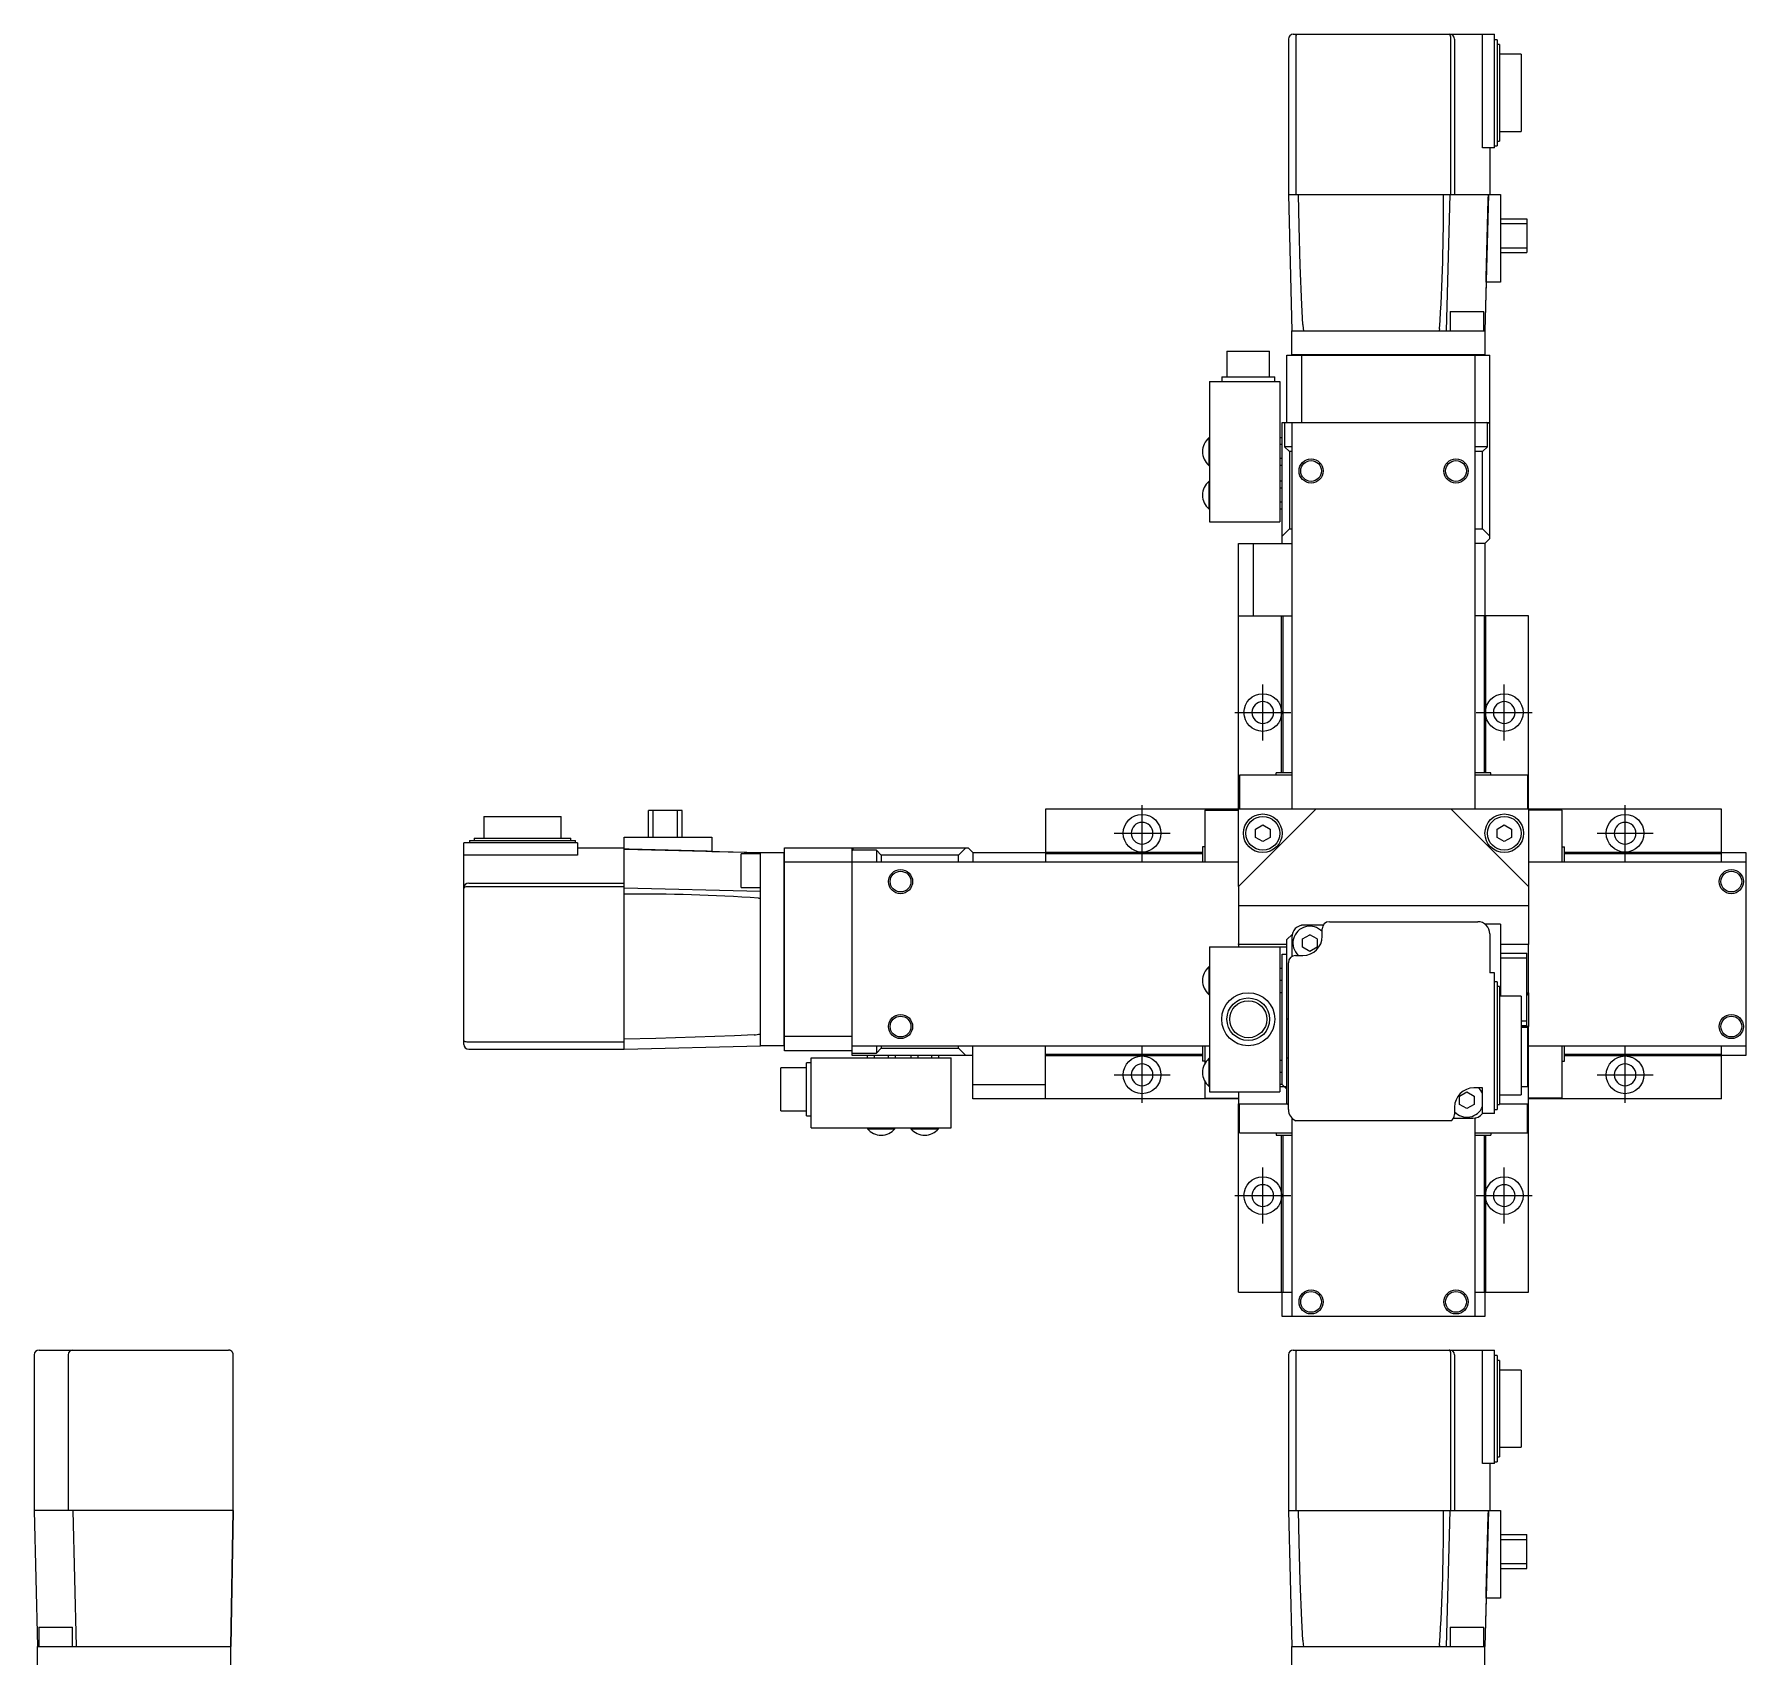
# Model space of a CAD drawing. Extents: x 0 to 1084, y -8 to 896.
# Drawn here: x 183.7 to 538.1, y 560.2 to 896.1 of the extents above; entities that cross this region are included whole.
import ezdxf

# ---------------------------------------------------------------- set-up
doc = ezdxf.new("R2010")
doc.units = 0
doc.header["$LTSCALE"] = 0.5
doc.linetypes.add('CENTER', pattern=[50.8, 31.75, -6.35, 6.35, -6.35])
doc.layers.add('MSM_CENTER', color=1, linetype='CENTER')
doc.layers.add('MSM_CONTINUOUS', color=7, linetype='CONTINUOUS')

msp = doc.modelspace()

# ---------------------------------------------------------------- linework, layer by layer
at = {"layer": 'MSM_CENTER'}
for p, q in [((438.06, 749.87), (438.06, 761.47)), ((488.06, 749.87), (488.06, 761.47)), ((432.26, 755.67), (443.86, 755.67)), ((482.26, 755.67), (493.86, 755.67)), ((413.06, 724.87), (413.06, 736.47)), ((513.06, 724.87), (513.06, 736.47)), ((407.26, 730.67), (418.86, 730.67)), ((507.26, 730.67), (518.86, 730.67)), ((413.06, 674.87), (413.06, 686.47)), ((513.06, 674.87), (513.06, 686.47)), ((407.26, 680.67), (418.86, 680.67)), ((507.26, 680.67), (518.86, 680.67)), ((438.06, 649.87), (438.06, 661.47)), ((488.06, 649.87), (488.06, 661.47)), ((432.26, 655.67), (443.86, 655.67)), ((482.26, 655.67), (493.86, 655.67))]:
    msp.add_line(p, q, dxfattribs=at)
at = {"layer": 'MSM_CONTINUOUS'}
for p, q in [((443.36, 895.07), (443.36, 862.87)), ((444.36, 896.07), (486.06, 896.07)), ((444.88, 895.07), (444.88, 862.87)), ((444.97, 895.91), (445.02, 896.01)), ((445.02, 896.01), (445.1, 896.07)), ((445.1, 896.07), (445.11, 896.07)), ((476.75, 896.05), (476.66, 896.07)), ((476.83, 895.98), (476.75, 896.05)), ((476.88, 895.88), (476.83, 895.98)), ((477, 862.87), (477, 895.07)), ((477.76, 895.07), (477.76, 862.87)), ((483.56, 872.57), (483.56, 896.07)), ((486.06, 872.57), (486.06, 896.07)), ((486.56, 894.92), (486.06, 894.92)), ((486.56, 894.92), (486.56, 872.94)), ((487.06, 893.92), (486.56, 893.92)), ((487.06, 893.92), (487.06, 873.94)), ((491.56, 891.92), (487.06, 891.92)), ((491.56, 891.92), (491.56, 875.94)), ((487.06, 875.94), (491.56, 875.94)), ((486.06, 872.57), (483.56, 872.57)), ((485.06, 872.57), (485.06, 862.87)), ((486.06, 872.94), (486.56, 872.94)), ((486.56, 873.94), (487.06, 873.94)), ((443.36, 862.87), (444.06, 834.67)), ((443.36, 862.87), (487.26, 862.87)), ((445.6, 856.32), (445.44, 862.87)), ((476.76, 862.87), (476.06, 834.67)), ((484.76, 862.87), (484.06, 834.67)), ((484.33, 845.72), (484.73, 861.87)), ((484.73, 861.87), (484.76, 862.87)), ((487.26, 862.87), (487.26, 844.72)), ((487.26, 857.87), (492.76, 857.87)), ((492.76, 857.87), (492.76, 850.87)), ((445.82, 848.19), (445.6, 856.32)), ((487.26, 856.87), (492.76, 856.87)), ((487.26, 851.87), (492.76, 851.87)), ((487.26, 850.87), (492.76, 850.87)), ((446.11, 840.06), (445.82, 848.19)), ((484.3, 844.72), (484.06, 834.67)), ((484.3, 844.72), (484.33, 845.72)), ((487.26, 844.72), (484.3, 844.72)), ((446.34, 836), (446.11, 840.06)), ((476.82, 838.67), (483.82, 838.67)), ((476.82, 838.67), (476.82, 834.67)), ((483.82, 834.67), (483.82, 838.67)), ((444.06, 834.67), (484.06, 834.67)), ((444.06, 829.77), (444.06, 834.67)), ((446.56, 834.67), (446.5, 834.77)), ((474.57, 834.69), (474.56, 834.67)), ((474.6, 834.79), (474.57, 834.69)), ((474.63, 834.94), (474.6, 834.79)), ((474.65, 835.07), (474.63, 834.94)), ((484.06, 834.67), (484.06, 829.77)), ((430.63, 830.47), (439.48, 830.47)), ((430.63, 830.47), (430.63, 825.17)), ((439.48, 825.17), (439.48, 830.47)), ((443.06, 815.67), (443.06, 829.67)), ((443.06, 829.67), (485.06, 829.67)), ((444.06, 829.77), (484.06, 829.77)), ((444.06, 829.77), (444.16, 829.67)), ((446.06, 829.67), (446.06, 815.67)), ((482.06, 735.67), (482.06, 829.67)), ((483.96, 829.67), (484.06, 829.77)), ((485.06, 815.67), (485.06, 829.67)), ((427.06, 824.17), (427.06, 795.17)), ((427.06, 824.17), (441.56, 824.17)), ((429.56, 825.17), (440.56, 825.17)), ((429.56, 825.17), (429.56, 824.17)), ((440.56, 824.17), (440.56, 825.17)), ((441.56, 824.17), (441.56, 795.17)), ((442.06, 790.67), (442.06, 815.67)), ((442.06, 815.67), (485.06, 815.67)), ((442.56, 815.67), (442.56, 810.67)), ((444.06, 815.67), (444.06, 735.67)), ((484.56, 815.57), (484.41, 815.67)), ((484.56, 810.67), (484.56, 815.57)), ((485.06, 815.57), (484.56, 815.57)), ((484.96, 815.67), (485.06, 815.57)), ((485.06, 791.67), (485.06, 815.57)), ((427.06, 812.52), (426.9, 812.52)), ((426.9, 812.52), (426.9, 806.82)), ((442.06, 812.56), (441.56, 812.56)), ((442.06, 811.12), (441.56, 811.12)), ((442.06, 808.23), (441.56, 808.23)), ((442.56, 810.67), (443.56, 809.67)), ((444.06, 810.67), (442.56, 810.67)), ((443.56, 809.67), (443.56, 793.67)), ((444.06, 809.67), (443.56, 809.67)), ((484.56, 810.67), (482.06, 810.67)), ((483.56, 809.67), (482.06, 809.67)), ((483.56, 809.67), (484.56, 810.67)), ((483.56, 793.67), (483.56, 809.67)), ((426.9, 806.82), (427.06, 806.82)), ((442.06, 806.79), (441.56, 806.79)), ((427.06, 803.52), (426.9, 803.52)), ((426.9, 803.52), (426.9, 797.82)), ((442.06, 803.56), (441.56, 803.56)), ((442.06, 802.12), (441.56, 802.12)), ((426.9, 797.82), (427.06, 797.82)), ((442.06, 799.23), (441.56, 799.23)), ((442.06, 797.79), (441.56, 797.79)), ((427.06, 795.17), (441.56, 795.17)), ((433.06, 790.67), (444.06, 790.67)), ((433.06, 735.67), (433.06, 790.67)), ((436.06, 790.67), (436.06, 775.67)), ((442.06, 792.17), (443.56, 793.67)), ((443.56, 793.67), (444.06, 793.67)), ((482.06, 793.67), (483.56, 793.67)), ((484.06, 790.67), (482.06, 790.67)), ((483.56, 793.67), (485.06, 792.17)), ((484.06, 790.67), (485.06, 791.67)), ((484.06, 790.67), (484.06, 775.67)), ((433.06, 775.67), (444.06, 775.67)), ((441.96, 743.17), (441.96, 775.67)), ((442.26, 743.17), (442.26, 775.67)), ((493.06, 775.67), (482.06, 775.67)), ((483.86, 775.67), (483.86, 743.17)), ((484.16, 775.67), (484.16, 743.17)), ((493.06, 735.67), (493.06, 775.67)), ((433.26, 742.67), (433.26, 735.67)), ((444.06, 742.67), (433.26, 742.67)), ((440.86, 742.67), (440.86, 743.17)), ((444.06, 743.17), (440.86, 743.17)), ((485.26, 743.17), (482.06, 743.17)), ((492.86, 742.67), (482.06, 742.67)), ((485.26, 742.67), (485.26, 743.17)), ((492.86, 742.67), (492.86, 735.67)), ((492.86, 742.67), (492.86, 735.67)), ((276.8, 734.17), (292.79, 734.17)), ((276.8, 734.17), (276.8, 729.67)), ((292.79, 729.67), (292.79, 734.17)), ((317.86, 735.37), (310.86, 735.37)), ((310.86, 729.87), (310.86, 735.37)), ((311.86, 729.87), (311.86, 735.37)), ((316.86, 729.87), (316.86, 735.37)), ((317.86, 729.87), (317.86, 735.37)), ((493.06, 735.67), (393.06, 735.67)), ((393.06, 735.67), (393.06, 724.67)), ((426.06, 735.47), (426.06, 724.67)), ((426.06, 735.47), (433.06, 735.47)), ((433.06, 719.67), (449.06, 735.67)), ((433.06, 719.67), (433.06, 735.67)), ((477.06, 735.67), (493.06, 719.67)), ((477.16, 735.57), (477.06, 735.67)), ((477.16, 735.57), (493.06, 719.67)), ((493.06, 735.67), (493.06, 707.67)), ((533.06, 735.67), (493.06, 735.67)), ((500.06, 735.47), (493.06, 735.47)), ((500.06, 724.67), (500.06, 735.47)), ((533.06, 724.67), (533.06, 735.67)), ((436.56, 731.54), (438.06, 732.41)), ((436.56, 729.81), (436.56, 731.54)), ((438.06, 732.41), (439.56, 731.54)), ((439.56, 731.54), (439.56, 729.81)), ((486.56, 731.54), (488.06, 732.41)), ((486.56, 729.81), (486.56, 731.54)), ((488.06, 732.41), (489.56, 731.54)), ((489.56, 731.54), (489.56, 729.81)), ((272.66, 686.97), (272.66, 728.67)), ((296.16, 728.67), (272.66, 728.67)), ((273.8, 729.17), (295.79, 729.17)), ((273.8, 729.17), (273.8, 728.67)), ((274.8, 729.67), (294.79, 729.67)), ((274.8, 729.67), (274.8, 729.17)), ((294.79, 729.17), (294.79, 729.67)), ((295.79, 728.67), (295.79, 729.17)), ((296.16, 728.67), (296.16, 726.17)), ((296.16, 727.67), (305.86, 727.67)), ((305.86, 685.97), (305.86, 729.87)), ((305.86, 729.87), (324.01, 729.87)), ((305.86, 727.37), (334.06, 726.67)), ((306.86, 727.35), (305.86, 727.37)), ((323.01, 726.95), (306.86, 727.35)), ((324.01, 726.92), (323.01, 726.95)), ((324.01, 729.87), (324.01, 726.92)), ((324.01, 726.92), (334.06, 726.67)), ((330.06, 719.44), (330.06, 726.44)), ((334.06, 726.44), (330.06, 726.44)), ((334.06, 686.67), (334.06, 726.67)), ((334.06, 726.67), (338.96, 726.67)), ((338.96, 686.67), (338.96, 726.67)), ((339.06, 726.57), (338.96, 726.67)), ((339.06, 685.67), (339.06, 727.67)), ((339.06, 727.67), (353.06, 727.67)), ((353.06, 684.67), (353.06, 727.67)), ((353.06, 727.57), (353.16, 727.67)), ((353.16, 727.17), (353.06, 727.03)), ((353.16, 727.67), (353.16, 727.17)), ((353.16, 727.67), (377.06, 727.67)), ((358.06, 727.17), (353.16, 727.17)), ((359.06, 726.17), (358.06, 727.17)), ((358.06, 727.17), (358.06, 724.67)), ((375.06, 726.17), (376.56, 727.67)), ((378.06, 726.67), (377.06, 727.67)), ((378.06, 726.67), (378.06, 724.67)), ((378.06, 726.67), (393.06, 726.67)), ((393.06, 726.77), (425.56, 726.77)), ((393.06, 726.47), (425.56, 726.47)), ((426.06, 727.87), (425.56, 727.87)), ((425.56, 727.87), (425.56, 724.67)), ((438.06, 728.94), (436.56, 729.81)), ((439.56, 729.81), (438.06, 728.94)), ((488.06, 728.94), (486.56, 729.81)), ((489.56, 729.81), (488.06, 728.94)), ((500.06, 727.87), (500.56, 727.87)), ((500.56, 724.67), (500.56, 727.87)), ((500.56, 726.77), (533.06, 726.77)), ((500.56, 726.47), (533.06, 726.47)), ((533.06, 726.67), (538.06, 726.67)), ((538.06, 726.67), (538.06, 684.67)), ((296.16, 726.17), (272.66, 726.17)), ((433.06, 724.67), (339.06, 724.67)), ((375.06, 726.17), (359.06, 726.17)), ((359.06, 726.17), (359.06, 724.67)), ((375.06, 724.67), (375.06, 726.17)), ((538.06, 724.67), (493.06, 724.67)), ((272.68, 719.36), (272.66, 719.27)), ((272.75, 719.45), (272.68, 719.36)), ((272.85, 719.5), (272.75, 719.45)), ((273.66, 720.37), (305.86, 720.37)), ((305.86, 719.62), (273.66, 719.62)), ((305.86, 719.37), (334.06, 718.67)), ((330.06, 719.44), (334.06, 719.44)), ((433.06, 719.87), (433.16, 719.87)), ((433.06, 719.67), (433.06, 707.77)), ((433.16, 719.87), (433.16, 719.77)), ((493.06, 719.77), (492.96, 719.77)), ((493.06, 719.67), (493.06, 707.77)), ((333.66, 717.27), (333.79, 717.25)), ((333.79, 717.25), (333.94, 717.22)), ((333.94, 717.22), (334.04, 717.19)), ((334.04, 717.19), (334.06, 717.17)), ((493.06, 715.67), (433.06, 715.67)), ((451.86, 712.37), (482.56, 712.37)), ((443.06, 708.67), (444.12, 709.74)), ((444.06, 709.17), (444.06, 705.14)), ((445.99, 711.61), (446.06, 711.67)), ((446.29, 708.8), (447.79, 709.67)), ((446.29, 707.07), (446.29, 708.8)), ((450.59, 711.67), (446.56, 711.67)), ((449.29, 708.8), (447.79, 709.67)), ((449.29, 708.8), (449.29, 707.07)), ((450.36, 709.37), (450.36, 710.87)), ((487.26, 711.87), (484.06, 711.87)), ((485.06, 709.87), (485.06, 701.77)), ((487.26, 711.87), (487.26, 696.94)), ((427.06, 707.17), (427.06, 677.17)), ((427.06, 707.17), (443.06, 707.17)), ((433.06, 707.77), (433.16, 707.67)), ((433.06, 707.67), (433.06, 707.77)), ((433.06, 707.67), (433.06, 707.17)), ((443.06, 707.67), (433.06, 707.67)), ((441.56, 707.17), (441.56, 677.17)), ((442.06, 678.67), (442.06, 705.67)), ((442.06, 705.67), (443.06, 705.67)), ((443.06, 705.57), (442.06, 705.57)), ((443.06, 674.67), (443.06, 708.67)), ((444.86, 705.37), (446.36, 705.37)), ((447.79, 706.2), (446.29, 707.07)), ((449.29, 707.07), (447.79, 706.2)), ((493.06, 707.67), (487.26, 707.67)), ((487.26, 705.87), (492.76, 705.87)), ((492.76, 690.87), (492.76, 705.87)), ((492.96, 707.67), (493.06, 707.77)), ((493.06, 707.77), (492.96, 707.67)), ((493.06, 697.67), (493.06, 707.67)), ((427.06, 703.02), (426.9, 703.02)), ((426.9, 703.02), (426.9, 697.32)), ((442.06, 702.67), (441.56, 702.67)), ((443.36, 673.47), (443.36, 703.87)), ((486.06, 701.77), (485.06, 701.77)), ((486.06, 672.67), (486.06, 701.77)), ((487.26, 704.87), (492.76, 704.87)), ((442.06, 700.17), (441.56, 700.17)), ((486.56, 699.94), (486.06, 699.94)), ((486.56, 699.94), (486.56, 673.5)), ((487.06, 698.94), (486.56, 698.94)), ((487.06, 698.94), (487.06, 674.5)), ((426.9, 697.32), (427.06, 697.32)), ((442.06, 697.67), (441.56, 697.67)), ((491.56, 696.94), (487.06, 696.94)), ((491.56, 696.94), (491.56, 676.5)), ((492.76, 697.67), (493.06, 697.67)), ((492.96, 697.17), (492.96, 697.67)), ((493.06, 697.17), (492.96, 697.17)), ((493.06, 697.67), (493.06, 690.67)), ((443.36, 692.17), (443.06, 692.17)), ((491.56, 691.87), (492.76, 691.87)), ((272.66, 687.71), (272.66, 687.73)), ((272.72, 687.63), (272.66, 687.71)), ((272.82, 687.59), (272.72, 687.63)), ((273.66, 687.49), (305.86, 687.49)), ((312.4, 688.22), (305.86, 688.06)), ((320.54, 688.44), (312.4, 688.22)), ((328.67, 688.73), (320.54, 688.44)), ((332.73, 688.96), (328.67, 688.73)), ((334.06, 689.17), (333.96, 689.12)), ((339.06, 688.67), (353.06, 688.67)), ((491.56, 690.87), (492.76, 690.87)), ((493.06, 690.67), (491.56, 690.67)), ((491.56, 690.57), (492.86, 690.57)), ((492.86, 690.57), (492.86, 678.17)), ((493.06, 674.67), (493.06, 690.67)), ((273.66, 685.97), (305.86, 685.97)), ((305.86, 685.97), (334.06, 686.67)), ((338.96, 686.67), (334.06, 686.67)), ((338.96, 686.67), (339.06, 686.77)), ((353.06, 685.67), (339.06, 685.67)), ((344.56, 669.67), (344.56, 684.17)), ((344.56, 684.17), (373.56, 684.17)), ((353.06, 686.67), (427.06, 686.67)), ((353.06, 685.17), (358.06, 685.17)), ((378.06, 684.67), (353.06, 684.67)), ((356.17, 684.67), (356.17, 684.17)), ((357.61, 684.67), (357.61, 684.17)), ((358.06, 686.67), (358.06, 685.17)), ((358.06, 685.17), (359.06, 686.17)), ((359.06, 686.67), (359.06, 686.17)), ((359.06, 686.17), (375.06, 686.17)), ((360.5, 684.67), (360.5, 684.17)), ((361.94, 684.67), (361.94, 684.17)), ((365.17, 684.67), (365.17, 684.17)), ((366.61, 684.67), (366.61, 684.17)), ((369.5, 684.67), (369.5, 684.17)), ((370.94, 684.67), (370.94, 684.17)), ((373.56, 669.67), (373.56, 684.17)), ((375.06, 686.17), (375.06, 686.67)), ((376.56, 684.67), (375.06, 686.17)), ((378.06, 675.67), (378.06, 686.67)), ((393.06, 675.67), (393.06, 686.67)), ((425.56, 684.87), (393.06, 684.87)), ((425.56, 684.57), (393.06, 684.57)), ((425.56, 686.67), (425.56, 683.47)), ((426.06, 686.67), (426.06, 683.03)), ((427.06, 684.02), (426.9, 684.02)), ((426.9, 684.02), (426.9, 678.32)), ((443.06, 684.17), (443.36, 684.17)), ((493.06, 686.67), (538.06, 686.67)), ((500.06, 675.87), (500.06, 686.67)), ((500.56, 683.47), (500.56, 686.67)), ((533.06, 684.87), (500.56, 684.87)), ((533.06, 684.57), (500.56, 684.57)), ((533.06, 675.67), (533.06, 686.67)), ((538.06, 684.67), (533.06, 684.67)), ((343.56, 682.1), (338.26, 682.1)), ((338.26, 673.25), (338.26, 682.1)), ((344.56, 683.17), (343.56, 683.17)), ((343.56, 672.17), (343.56, 683.17)), ((426.06, 683.47), (425.56, 683.47)), ((442.06, 683.67), (441.56, 683.67)), ((442.06, 681.17), (441.56, 681.17)), ((500.06, 683.47), (500.56, 683.47)), ((378.06, 678.67), (393.06, 678.67)), ((426.06, 679.32), (426.06, 675.87)), ((426.9, 678.32), (427.06, 678.32)), ((427.06, 677.17), (441.56, 677.17)), ((433.06, 677.17), (433.06, 674.67)), ((442.06, 678.67), (441.56, 678.67)), ((442.56, 678.17), (441.56, 678.17)), ((442.06, 678.67), (443.06, 677.67)), ((442.06, 678.67), (442.56, 678.17)), ((443.06, 678.17), (442.56, 678.17)), ((442.56, 678.17), (443.06, 677.67)), ((478.82, 676.28), (480.32, 677.14)), ((480.32, 677.14), (481.82, 676.28)), ((483.56, 677.97), (481.76, 677.97)), ((483.56, 672.67), (483.56, 677.97)), ((492.86, 678.17), (491.56, 678.17)), ((433.06, 675.67), (378.06, 675.67)), ((426.06, 675.87), (433.06, 675.87)), ((433.06, 674.67), (443.06, 674.67)), ((433.06, 635.67), (433.06, 674.67)), ((433.26, 668.67), (433.26, 674.67)), ((443.36, 674.37), (443.06, 674.67)), ((477.76, 673.97), (477.76, 672.47)), ((478.82, 674.54), (478.82, 676.28)), ((480.32, 673.68), (478.82, 674.54)), ((481.82, 674.54), (480.32, 673.68)), ((481.82, 676.28), (481.82, 674.54)), ((486.06, 673.5), (486.56, 673.5)), ((486.56, 674.5), (487.06, 674.5)), ((487.06, 676.5), (491.56, 676.5)), ((487.06, 674.67), (493.06, 674.67)), ((492.86, 668.67), (492.86, 674.67)), ((492.86, 668.67), (492.86, 674.67)), ((500.06, 675.87), (493.06, 675.87)), ((533.06, 675.67), (493.06, 675.67)), ((493.06, 635.67), (493.06, 674.67)), ((338.26, 673.25), (343.56, 673.25)), ((343.56, 672.17), (344.56, 672.17)), ((444.06, 671.74), (444.06, 630.67)), ((477, 671.17), (444.88, 671.17)), ((477.52, 671.67), (481.56, 671.67)), ((482.06, 671.67), (482.12, 671.74)), ((482.06, 630.67), (482.06, 671.67)), ((486.06, 672.67), (483.56, 672.67)), ((344.56, 669.67), (373.56, 669.67)), ((356.21, 669.67), (356.21, 669.51)), ((356.21, 669.51), (361.91, 669.51)), ((361.91, 669.51), (361.91, 669.67)), ((365.21, 669.67), (365.21, 669.51)), ((365.21, 669.51), (370.91, 669.51)), ((370.91, 669.51), (370.91, 669.67)), ((433.26, 668.67), (444.06, 668.67)), ((440.86, 668.67), (440.86, 668.17)), ((440.86, 668.17), (444.06, 668.17)), ((441.96, 635.67), (441.96, 668.17)), ((442.26, 635.67), (442.26, 668.17)), ((482.06, 668.67), (492.86, 668.67)), ((482.06, 668.17), (485.26, 668.17)), ((483.86, 668.17), (483.86, 635.67)), ((484.16, 668.17), (484.16, 635.67)), ((485.26, 668.67), (485.26, 668.17)), ((485.26, 668.67), (485.26, 668.17)), ((433.06, 635.67), (444.06, 635.67)), ((442.06, 630.67), (442.06, 635.67)), ((482.06, 635.67), (493.06, 635.67)), ((484.06, 635.67), (484.06, 630.67)), ((484.06, 630.67), (442.06, 630.67)), ((184.7, 623.71), (223.9, 623.71)), ((223.91, 623.71), (223.9, 623.71)), ((223.94, 623.71), (223.91, 623.71)), ((223.97, 623.71), (223.94, 623.71)), ((224, 623.71), (223.97, 623.71)), ((224.03, 623.7), (224, 623.71)), ((224.06, 623.7), (224.03, 623.7)), ((224.09, 623.69), (224.06, 623.7)), ((224.11, 623.69), (224.09, 623.69)), ((224.14, 623.68), (224.11, 623.69)), ((224.18, 623.67), (224.14, 623.68)), ((224.22, 623.66), (224.18, 623.67)), ((444.36, 623.71), (486.06, 623.71)), ((445.02, 623.64), (445.1, 623.71)), ((445.1, 623.71), (445.11, 623.71)), ((476.75, 623.69), (476.66, 623.71)), ((476.83, 623.62), (476.75, 623.69)), ((483.56, 600.21), (483.56, 623.71)), ((486.06, 600.21), (486.06, 623.71)), ((183.7, 622.71), (183.7, 590.51)), ((190.7, 622.71), (190.7, 590.51)), ((224.26, 623.64), (224.22, 623.66)), ((224.3, 623.63), (224.26, 623.64)), ((224.34, 623.61), (224.3, 623.63)), ((224.38, 623.59), (224.34, 623.61)), ((224.41, 623.57), (224.38, 623.59)), ((224.45, 623.55), (224.41, 623.57)), ((224.47, 623.53), (224.45, 623.55)), ((224.5, 623.51), (224.47, 623.53)), ((224.53, 623.49), (224.5, 623.51)), ((224.55, 623.47), (224.53, 623.49)), ((224.58, 623.45), (224.55, 623.47)), ((224.6, 623.42), (224.58, 623.45)), ((224.62, 623.4), (224.6, 623.42)), ((224.65, 623.38), (224.62, 623.4)), ((224.67, 623.35), (224.65, 623.38)), ((224.69, 623.33), (224.67, 623.35)), ((224.71, 623.3), (224.69, 623.33)), ((224.73, 623.27), (224.71, 623.3)), ((224.75, 623.24), (224.73, 623.27)), ((224.76, 623.22), (224.75, 623.24)), ((224.78, 623.19), (224.76, 623.22)), ((224.79, 623.16), (224.78, 623.19)), ((224.81, 623.13), (224.79, 623.16)), ((224.82, 623.1), (224.81, 623.13)), ((224.83, 623.07), (224.82, 623.1)), ((224.85, 623.04), (224.83, 623.07)), ((224.86, 622.99), (224.85, 623.04)), ((224.87, 622.95), (224.86, 622.99)), ((224.88, 622.9), (224.87, 622.95)), ((224.89, 622.85), (224.88, 622.9)), ((224.9, 622.81), (224.89, 622.85)), ((224.9, 622.76), (224.9, 622.81)), ((224.9, 622.71), (224.9, 622.76)), ((224.9, 590.51), (224.9, 622.71)), ((443.36, 622.71), (443.36, 590.51)), ((444.88, 622.71), (444.88, 590.51)), ((444.97, 623.55), (445.02, 623.64)), ((476.88, 623.52), (476.83, 623.62)), ((477, 590.51), (477, 622.71)), ((477.76, 622.71), (477.76, 590.51)), ((486.56, 622.56), (486.06, 622.56)), ((486.56, 622.56), (486.56, 600.57)), ((487.06, 621.56), (486.56, 621.56)), ((487.06, 621.56), (487.06, 601.57)), ((491.56, 619.56), (487.06, 619.56)), ((491.56, 619.56), (491.56, 603.57)), ((487.06, 603.57), (491.56, 603.57)), ((486.06, 600.21), (483.56, 600.21)), ((485.06, 600.21), (485.06, 590.51)), ((486.06, 600.57), (486.56, 600.57)), ((486.56, 601.57), (487.06, 601.57)), ((183.7, 590.51), (184.4, 562.31)), ((224.9, 590.51), (183.7, 590.51)), ((191.7, 590.51), (192.4, 562.31)), ((224.4, 562.31), (224.9, 590.51)), ((224.9, 590.51), (224.4, 562.36)), ((443.36, 590.51), (444.06, 562.31)), ((443.36, 590.51), (487.26, 590.51)), ((445.6, 583.96), (445.44, 590.51)), ((476.76, 590.51), (476.06, 562.31)), ((484.76, 590.51), (484.06, 562.31)), ((484.33, 573.36), (484.73, 589.51)), ((484.73, 589.51), (484.76, 590.51)), ((487.26, 590.51), (487.26, 572.36)), ((487.26, 585.51), (492.76, 585.51)), ((492.76, 578.51), (492.76, 585.51)), ((445.82, 575.83), (445.6, 583.96)), ((487.26, 584.51), (492.76, 584.51)), ((487.26, 579.51), (492.76, 579.51)), ((487.26, 578.51), (492.76, 578.51)), ((446.11, 567.7), (445.82, 575.83)), ((484.3, 572.36), (484.06, 562.31)), ((484.3, 572.36), (484.33, 573.36)), ((487.26, 572.36), (484.3, 572.36)), ((446.34, 563.64), (446.11, 567.7)), ((184.64, 566.31), (184.64, 562.31)), ((184.64, 566.31), (191.64, 566.31)), ((191.64, 562.31), (191.64, 566.31)), ((476.82, 566.31), (483.82, 566.31)), ((476.82, 566.31), (476.82, 562.31)), ((483.82, 562.31), (483.82, 566.31)), ((184.4, 557.41), (184.4, 562.31)), ((184.4, 562.31), (224.4, 562.31)), ((224.4, 562.36), (224.4, 562.31)), ((224.4, 557.41), (224.4, 562.31)), ((444.06, 562.31), (484.06, 562.31)), ((444.06, 557.41), (444.06, 562.31)), ((446.56, 562.31), (446.5, 562.41)), ((474.57, 562.33), (474.56, 562.31)), ((474.6, 562.43), (474.57, 562.33)), ((474.63, 562.58), (474.6, 562.43)), ((474.65, 562.71), (474.63, 562.58)), ((484.06, 557.41), (484.06, 562.31))]:
    msp.add_line(p, q, dxfattribs=at)
for centre, radius in [((448.06, 805.67), 2.5), ((478.06, 805.67), 2.5), ((448.06, 805.67), 2.15), ((478.06, 805.67), 2.15), ((438.06, 755.67), 3.9), ((488.06, 755.67), 3.9), ((413.06, 730.67), 3.9), ((438.06, 730.67), 4), ((438.06, 730.67), 3.5), ((488.06, 730.67), 4), ((488.06, 730.67), 3.5), ((513.06, 730.67), 3.9), ((363.06, 720.67), 2.5), ((535.06, 720.67), 2.5), ((363.06, 720.67), 2.15), ((535.06, 720.67), 2.15), ((435.06, 692.17), 5.5), ((435.06, 692.17), 4.42), ((435.06, 692.17), 3.83), ((363.06, 690.67), 2.5), ((363.06, 690.67), 2.15), ((535.06, 690.67), 2.5), ((535.06, 690.67), 2.15), ((413.06, 680.67), 3.9), ((513.06, 680.67), 3.9), ((438.06, 655.67), 3.9), ((488.06, 655.67), 3.9), ((448.06, 633.67), 2.5), ((448.06, 633.67), 2.15), ((478.06, 633.67), 2.5), ((478.06, 633.67), 2.15)]:
    msp.add_circle(centre, radius, dxfattribs=at)
at = {"layer": 'MSM_CONTINUOUS', "extrusion": (0, 0, -1)}
for centre in [(-438.06, 755.67), (-488.06, 755.67), (-413.06, 730.67), (-513.06, 730.67), (-413.06, 680.67), (-513.06, 680.67), (-438.06, 655.67), (-488.06, 655.67)]:
    msp.add_circle(centre, 2.25, dxfattribs=at)
at = {"layer": 'MSM_CONTINUOUS'}
for centre, radius, start, end in [((444.36, 895.07), 1, 90, 180), ((447.96, 895.14), 3.08, 165.5079, 181.2317), ((476.76, 895.07), 1, 0, 90), ((474.65, 895.14), 2.35, 358.4138, 18.4555), ((103.17, 860), 372.31, 356.1613, 0.4426), ((454.42, 836.42), 8.09, 183.0084, 191.8095), ((429.26, 809.67), 3.7, 129.6218, 230.3782), ((429.26, 800.67), 3.7, 129.6218, 230.3782), ((273.66, 719.37), 1, 90, 180), ((273.59, 717.27), 2.35, 88.4138, 108.4555), ((308.73, 345.79), 372.31, 86.1613, 90.4426), ((451.86, 710.87), 1.5, 90, 180), ((482.56, 709.87), 2.5, 0, 90), ((446.56, 709.17), 2.5, 90, 180), ((447.79, 707.94), 3.5, 42.9107, 227.0893), ((446.36, 709.37), 4, 270, 0), ((444.86, 703.87), 1.5, 90, 180), ((429.26, 700.17), 3.7, 129.6218, 230.3782), ((273.59, 690.57), 3.08, 255.5078, 271.2317), ((332.3, 697.04), 8.09, 273.0084, 281.8095), ((273.66, 686.97), 1, 180, 270), ((429.26, 681.17), 3.7, 129.6218, 230.3782), ((481.76, 673.97), 4, 90, 180), ((480.32, 675.41), 3.5, 22.3728, 47.0893), ((445.86, 673.47), 2.5, 180, 246.9261), ((480.32, 675.41), 3.5, 222.9107, 337.6272), ((476.26, 672.47), 1.5, 299.9264, 0), ((481.56, 674.17), 2.5, 270, 323.1301), ((359.06, 671.87), 3.7, 219.6218, 320.3782), ((368.06, 671.87), 3.7, 219.6218, 320.3782), ((184.7, 622.71), 1, 90, 180), ((191.7, 622.71), 1, 90, 180), ((444.36, 622.71), 1, 90, 180), ((476.76, 622.71), 1, 0, 90), ((447.96, 622.78), 3.08, 165.5079, 181.2317), ((474.65, 622.78), 2.35, 358.4133, 18.4568), ((103.17, 587.64), 372.31, 356.1613, 0.4426), ((454.42, 564.06), 8.09, 183.0084, 191.8095)]:
    msp.add_arc(centre, radius, start, end, dxfattribs=at)

doc.saveas('drawing.dxf')
